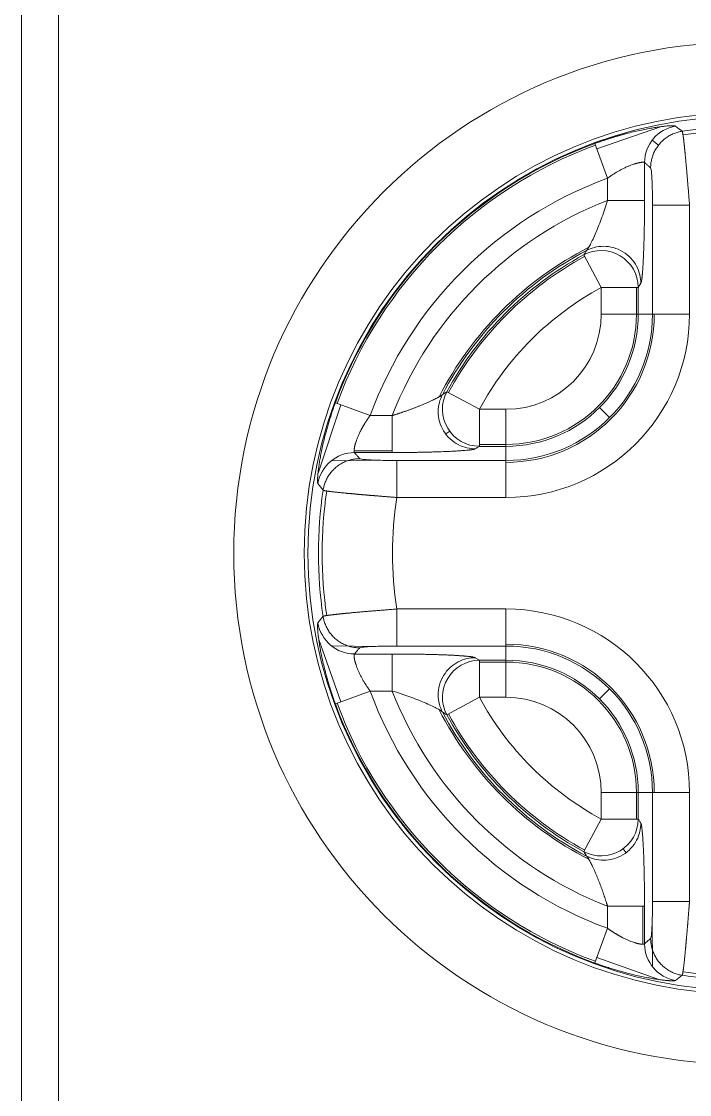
# Model space of a CAD drawing. Header units: millimetres. Extents: x 409 to 1151, y 1574 to 2099.
# Drawn here: x 581.27 to 590.36, y 1933.5 to 1948.11 of the extents above; entities that cross this region are included whole.
import ezdxf

# ---------------------------------------------------------------- set-up
doc = ezdxf.new("R2010")
doc.units = ezdxf.units.MM
doc.layers.add('core', color=7, linetype='Continuous', lineweight=20)

msp = doc.modelspace()

# ---------------------------------------------------------------- linework, layer by layer
at = {"layer": 'core', "linetype": 'Continuous'}
for p, q in [((581.272, 1957.011), (581.272, 1906.561)), ((581.777, 1906.561), (581.777, 1957.011)), ((589.978, 1946.675), (589.099, 1946.371)), ((589.071, 1946.445), (589.245, 1945.972)), ((589.854, 1946.493), (589.94, 1946.424)), ((589.749, 1945.671), (589.749, 1946.185)), ((589.245, 1945.972), (589.245, 1945.671)), ((589.857, 1945.607), (589.857, 1944.123)), ((590.361, 1945.607), (590.361, 1944.123)), ((588.921, 1944.929), (589.16, 1944.486)), ((589.699, 1944.543), (589.664, 1944.486)), ((589.16, 1944.123), (589.16, 1944.486)), ((589.664, 1944.486), (589.16, 1944.486)), ((589.639, 1944.486), (589.639, 1944.123)), ((589.664, 1944.123), (589.664, 1944.486)), ((589.664, 1944.123), (589.16, 1944.123)), ((589.857, 1944.123), (589.664, 1944.123)), ((590.361, 1944.123), (589.857, 1944.123)), ((587.059, 1943.067), (587.502, 1942.827)), ((585.617, 1942.889), (585.307, 1941.96)), ((585.543, 1942.916), (586.016, 1942.742)), ((587.502, 1942.827), (587.864, 1942.827)), ((587.502, 1942.323), (587.502, 1942.827)), ((587.864, 1942.323), (587.864, 1942.827)), ((589.137, 1942.85), (589.274, 1942.714)), ((586.016, 1942.742), (586.316, 1942.742)), ((586.316, 1942.239), (586.316, 1942.742)), ((587.044, 1942.491), (587.098, 1942.529)), ((587.864, 1942.348), (587.502, 1942.348)), ((585.797, 1942.264), (586.316, 1942.264)), ((585.803, 1942.239), (586.316, 1942.239)), ((587.502, 1942.323), (587.864, 1942.323)), ((587.864, 1942.13), (587.864, 1942.323)), ((585.504, 1942.127), (585.498, 1942.135)), ((586.118, 1942.134), (585.504, 1942.127)), ((587.864, 1942.13), (586.38, 1942.13)), ((587.864, 1942.13), (587.864, 1941.626)), ((587.864, 1941.626), (586.38, 1941.626)), ((586.38, 1940.109), (587.864, 1940.109)), ((587.864, 1940.109), (587.864, 1939.605)), ((585.317, 1939.692), (585.615, 1938.845)), ((585.495, 1939.602), (585.499, 1939.607)), ((586.1, 1939.6), (585.499, 1939.607)), ((586.38, 1939.605), (587.864, 1939.605)), ((587.864, 1939.412), (587.864, 1939.605)), ((586.316, 1939.496), (585.803, 1939.496)), ((587.445, 1939.446), (587.502, 1939.412)), ((587.502, 1939.412), (587.502, 1938.908)), ((587.864, 1939.412), (587.502, 1939.412)), ((587.502, 1939.387), (587.864, 1939.387)), ((587.864, 1939.412), (587.864, 1938.908)), ((585.543, 1938.819), (586.016, 1938.992)), ((586.016, 1938.992), (586.316, 1938.992)), ((589.137, 1938.885), (589.274, 1939.021)), ((587.059, 1938.668), (587.502, 1938.908)), ((587.864, 1938.908), (587.502, 1938.908)), ((589.664, 1937.612), (589.16, 1937.612)), ((589.16, 1937.249), (589.16, 1937.612)), ((589.639, 1937.612), (589.639, 1937.249)), ((589.664, 1937.612), (589.857, 1937.612)), ((589.664, 1937.249), (589.664, 1937.612)), ((589.857, 1937.612), (590.361, 1937.612)), ((589.857, 1937.612), (589.857, 1936.127)), ((590.361, 1937.612), (590.361, 1936.127)), ((588.921, 1936.806), (589.16, 1937.249)), ((589.664, 1937.249), (589.16, 1937.249)), ((589.497, 1936.791), (589.459, 1936.846)), ((589.749, 1936.064), (589.245, 1936.064)), ((589.245, 1935.763), (589.245, 1936.064)), ((589.724, 1935.544), (589.724, 1936.064)), ((589.749, 1935.55), (589.749, 1936.064)), ((589.071, 1935.29), (589.245, 1935.763)), ((589.853, 1935.848), (589.859, 1935.246)), ((589.944, 1935.064), (589.098, 1935.363)), ((589.859, 1935.246), (589.854, 1935.242))]:
    msp.add_line(p, q, dxfattribs=at)
for centre, radius, start, end in [((591.12, 1940.867), 6.959, 90, 270), ((591.12, 1940.867), 6.001, 90, 270), ((591.12, 1940.867), 5.951, 90, 270), ((591.12, 1940.867), 5.808, 81.5011, 98.4989), ((591.12, 1940.867), 5.758, 81.5364, 98.4636), ((591.12, 1940.867), 5.942, 110.1702, 159.8298), ((591.12, 1940.867), 5.917, 110.1702, 159.8298), ((591.12, 1940.867), 5.438, 110.1701, 159.8298), ((591.12, 1940.867), 5.157, 111.3215, 158.6785), ((591.12, 1940.867), 4.678, 117.0737, 152.927), ((591.12, 1940.867), 4.653, 117.6442, 152.3558), ((591.12, 1940.867), 4.618, 118.441, 151.559), ((591.12, 1940.867), 4.593, 118.441, 151.559), ((591.12, 1940.867), 4.115, 118.441, 151.559), ((587.864, 1944.123), 2.497, 270, 0), ((587.864, 1944.123), 1.775, 270, 0), ((587.864, 1944.123), 2.018, 270, 0), ((587.864, 1944.123), 1.993, 270, 0), ((587.864, 1944.123), 1.8, 270, 0), ((587.864, 1944.123), 1.296, 270, 0), ((591.12, 1940.867), 5.808, 171.5011, 188.4989), ((591.12, 1940.867), 5.758, 171.5364, 188.4636), ((591.12, 1940.867), 4.8, 170.9044, 189.0956), ((587.864, 1937.612), 2.497, 0, 90), ((587.864, 1937.612), 2.018, 0, 90), ((587.864, 1937.612), 1.993, 0, 90), ((587.864, 1937.612), 1.8, 0, 90), ((587.864, 1937.612), 1.775, 0, 90), ((591.12, 1940.867), 5.438, 200.1701, 249.8298), ((591.12, 1940.867), 5.157, 201.3215, 248.6785), ((591.12, 1940.867), 4.115, 208.441, 241.559), ((587.864, 1937.612), 1.296, 0, 90), ((591.12, 1940.867), 5.942, 200.1702, 249.8298), ((591.12, 1940.867), 5.917, 200.1702, 249.8298), ((591.12, 1940.867), 4.678, 207.0737, 242.927), ((591.12, 1940.867), 4.653, 207.6442, 242.3558), ((591.12, 1940.867), 4.618, 208.441, 241.559), ((591.12, 1940.867), 4.593, 208.441, 241.559), ((591.12, 1940.867), 5.808, 261.5011, 278.4989), ((591.12, 1940.867), 5.758, 261.5364, 278.4636)]:
    msp.add_arc(centre, radius, start, end, dxfattribs=at)
for centre, major_axis, ratio, start_param, end_param in [((590.253, 1946.185), (-0.327, -0.384), 0.997643, 4.009004, 5.415774), ((589.16, 1944.486), (-0.433, 0.258), 0.994797, 3.681093, 5.743685), ((587.502, 1942.827), (0.258, -0.433), 0.994797, 3.681093, 5.743685), ((585.803, 1941.735), (0.384, 0.327), 0.997643, 0.867412, 2.274181), ((585.803, 1940), (0.384, -0.327), 0.997643, 4.009004, 5.415774), ((587.502, 1938.908), (-0.258, -0.433), 0.994797, 3.681093, 5.743685), ((589.16, 1937.249), (0.433, 0.258), 0.994797, 3.681093, 5.743685), ((590.253, 1935.55), (-0.327, 0.384), 0.997643, 0.867412, 2.274181)]:
    msp.add_ellipse(centre, major_axis=major_axis, ratio=ratio, start_param=start_param, end_param=end_param, dxfattribs=at)
for points, degree, knots in [([(589.071, 1946.445), (589.077, 1946.447), (589.088, 1946.451), (589.105, 1946.457), (589.122, 1946.463), (589.139, 1946.469), (589.156, 1946.475), (589.173, 1946.481), (589.19, 1946.487), (589.207, 1946.492), (589.223, 1946.498), (589.24, 1946.503), (589.257, 1946.509), (589.273, 1946.514), (589.29, 1946.519), (589.306, 1946.524), (589.323, 1946.529), (589.339, 1946.534), (589.355, 1946.539), (589.372, 1946.544), (589.388, 1946.549), (589.404, 1946.553), (589.42, 1946.558), (589.436, 1946.562), (589.452, 1946.567), (589.468, 1946.571), (589.484, 1946.575), (589.527, 1946.587), (589.596, 1946.604), (589.686, 1946.624), (589.771, 1946.642), (589.849, 1946.656), (589.919, 1946.667), (589.981, 1946.676), (590.034, 1946.682), (590.07, 1946.685), (590.092, 1946.686), (590.104, 1946.687), (590.116, 1946.687), (590.126, 1946.687), (590.135, 1946.687), (590.143, 1946.687), (590.151, 1946.687), (590.157, 1946.686), (590.162, 1946.685), (590.166, 1946.684), (590.17, 1946.683), (590.171, 1946.683), (590.172, 1946.682)], 3, [0, 0, 0, 0, 0.01112, 0.022198, 0.033238, 0.04424, 0.055207, 0.06614, 0.077042, 0.087914, 0.098759, 0.109578, 0.120374, 0.131148, 0.141903, 0.15264, 0.163363, 0.174072, 0.18477, 0.195459, 0.206141, 0.216818, 0.227493, 0.238167, 0.248843, 0.259522, 0.270207, 0.2809, 0.346375, 0.410523, 0.473901, 0.537091, 0.59727, 0.656386, 0.715004, 0.773702, 0.792902, 0.811971, 0.830928, 0.849794, 0.868591, 0.887339, 0.906059, 0.924774, 0.943504, 0.962271, 0.981096, 1, 1, 1, 1]), ([(590.262, 1946.612), (590.262, 1946.611), (590.262, 1946.611), (590.263, 1946.61), (590.263, 1946.609), (590.264, 1946.607), (590.264, 1946.606), (590.265, 1946.604), (590.265, 1946.602), (590.266, 1946.599), (590.266, 1946.597), (590.267, 1946.594), (590.268, 1946.592), (590.268, 1946.588), (590.269, 1946.585), (590.269, 1946.582), (590.27, 1946.578), (590.271, 1946.574), (590.271, 1946.57), (590.272, 1946.566), (590.273, 1946.561), (590.274, 1946.557), (590.274, 1946.552), (590.275, 1946.547), (590.276, 1946.542), (590.276, 1946.536), (590.277, 1946.53), (590.278, 1946.525), (590.279, 1946.519), (590.28, 1946.512), (590.28, 1946.506), (590.281, 1946.5), (590.282, 1946.493), (590.283, 1946.486), (590.284, 1946.479), (590.285, 1946.471), (590.285, 1946.464), (590.286, 1946.456), (590.287, 1946.449), (590.288, 1946.441), (590.289, 1946.433), (590.29, 1946.424), (590.291, 1946.416), (590.292, 1946.407), (590.293, 1946.398), (590.293, 1946.389), (590.294, 1946.38), (590.295, 1946.371), (590.296, 1946.362), (590.297, 1946.352), (590.298, 1946.342), (590.299, 1946.332), (590.3, 1946.322), (590.301, 1946.312), (590.303, 1946.299), (590.304, 1946.282), (590.306, 1946.261), (590.308, 1946.24), (590.31, 1946.218), (590.312, 1946.195), (590.314, 1946.172), (590.316, 1946.148), (590.318, 1946.124), (590.321, 1946.099), (590.323, 1946.074), (590.325, 1946.048), (590.327, 1946.021), (590.33, 1945.994), (590.332, 1945.967), (590.334, 1945.939), (590.337, 1945.91), (590.339, 1945.882), (590.341, 1945.852), (590.344, 1945.823), (590.346, 1945.793), (590.349, 1945.763), (590.351, 1945.732), (590.354, 1945.701), (590.356, 1945.67), (590.359, 1945.639), (590.36, 1945.618), (590.361, 1945.607)], 3, [0, 0, 0, 0, 0.009465, 0.018927, 0.028387, 0.037845, 0.047301, 0.056755, 0.066207, 0.075657, 0.085104, 0.09455, 0.103993, 0.113435, 0.122874, 0.132312, 0.141747, 0.151181, 0.160613, 0.170042, 0.17947, 0.188896, 0.198319, 0.207741, 0.217162, 0.22658, 0.235996, 0.245411, 0.254824, 0.264235, 0.273644, 0.283051, 0.292457, 0.301861, 0.311263, 0.320663, 0.330062, 0.339459, 0.348854, 0.358248, 0.36764, 0.37703, 0.386419, 0.395806, 0.405192, 0.414575, 0.423958, 0.433338, 0.442718, 0.452095, 0.461471, 0.470846, 0.480219, 0.48959, 0.49896, 0.516904, 0.534954, 0.55311, 0.571372, 0.589739, 0.608213, 0.626793, 0.645479, 0.664272, 0.68317, 0.702175, 0.721286, 0.740503, 0.759827, 0.779256, 0.798793, 0.818435, 0.838184, 0.858039, 0.878, 0.898068, 0.918242, 0.938522, 0.958908, 0.979401, 1, 1, 1, 1]), ([(589.749, 1946.185), (589.749, 1946.185), (589.748, 1946.186), (589.747, 1946.187), (589.746, 1946.187), (589.745, 1946.188), (589.744, 1946.188), (589.742, 1946.189), (589.74, 1946.189), (589.738, 1946.19), (589.736, 1946.19), (589.734, 1946.19), (589.731, 1946.19), (589.729, 1946.191), (589.726, 1946.191), (589.723, 1946.191), (589.72, 1946.19), (589.717, 1946.19), (589.713, 1946.19), (589.71, 1946.19), (589.706, 1946.189), (589.702, 1946.189), (589.698, 1946.188), (589.694, 1946.187), (589.69, 1946.187), (589.685, 1946.186), (589.681, 1946.185), (589.676, 1946.184), (589.671, 1946.183), (589.667, 1946.182), (589.662, 1946.181), (589.657, 1946.18), (589.651, 1946.178), (589.646, 1946.177), (589.641, 1946.176), (589.635, 1946.174), (589.63, 1946.173), (589.624, 1946.171), (589.619, 1946.169), (589.613, 1946.168), (589.607, 1946.166), (589.592, 1946.161), (589.565, 1946.151), (589.526, 1946.135), (589.484, 1946.117), (589.45, 1946.099), (589.423, 1946.085), (589.404, 1946.075), (589.385, 1946.064), (589.366, 1946.053), (589.346, 1946.041), (589.326, 1946.028), (589.306, 1946.015), (589.286, 1946.001), (589.266, 1945.987), (589.252, 1945.977), (589.245, 1945.972)], 3, [0, 0, 0, 0, 0.012513, 0.024963, 0.03735, 0.049674, 0.061936, 0.074137, 0.086277, 0.098357, 0.110377, 0.122338, 0.134242, 0.146087, 0.157875, 0.169607, 0.181284, 0.192905, 0.204472, 0.215985, 0.227445, 0.238853, 0.25021, 0.261516, 0.272771, 0.283978, 0.295136, 0.306246, 0.317309, 0.328326, 0.339298, 0.350225, 0.361108, 0.371948, 0.382746, 0.393504, 0.40422, 0.414897, 0.425536, 0.436137, 0.446701, 0.457229, 0.519641, 0.582401, 0.645696, 0.709709, 0.736669, 0.764059, 0.791892, 0.820179, 0.84893, 0.878157, 0.907868, 0.938073, 0.968781, 1, 1, 1, 1]), ([(589.245, 1945.671), (589.222, 1945.595), (589.197, 1945.518), (589.143, 1945.37), (589.115, 1945.299), (589.061, 1945.171), (589.034, 1945.114), (589.001, 1945.05), (588.99, 1945.031), (588.973, 1945.004), (588.966, 1944.994), (588.961, 1944.989)], 3, [0, 0, 0, 0, 0.25, 0.25, 0.5, 0.5, 0.75, 0.75, 0.875, 0.875, 1, 1, 1, 1]), ([(589.245, 1945.671), (589.277, 1945.671), (589.309, 1945.671), (589.372, 1945.671), (589.402, 1945.671), (589.462, 1945.671), (589.49, 1945.671), (589.544, 1945.671), (589.569, 1945.671), (589.615, 1945.671), (589.637, 1945.671), (589.674, 1945.671), (589.69, 1945.671), (589.717, 1945.671), (589.727, 1945.671), (589.743, 1945.671), (589.747, 1945.671), (589.749, 1945.671)], 3, [0, 0, 0, 0, 0.125, 0.125, 0.25, 0.25, 0.375, 0.375, 0.5, 0.5, 0.625, 0.625, 0.75, 0.75, 0.875, 0.875, 1, 1, 1, 1]), ([(589.749, 1945.671), (589.749, 1945.454), (589.741, 1945.042), (589.733, 1944.883), (589.726, 1944.731), (589.717, 1944.641), (589.708, 1944.558), (589.699, 1944.543)], 2, [0, 0, 0, 0.25, 0.5, 0.5, 0.75, 0.75, 1, 1, 1]), ([(590.361, 1945.607), (590.329, 1945.607), (590.297, 1945.607), (590.235, 1945.607), (590.204, 1945.607), (590.145, 1945.607), (590.116, 1945.607), (590.062, 1945.607), (590.037, 1945.607), (589.991, 1945.607), (589.97, 1945.607), (589.933, 1945.607), (589.916, 1945.607), (589.89, 1945.607), (589.879, 1945.607), (589.864, 1945.607), (589.859, 1945.607), (589.857, 1945.607)], 3, [0, 0, 0, 0, 0.125, 0.125, 0.25, 0.25, 0.375, 0.375, 0.5, 0.5, 0.625, 0.625, 0.75, 0.75, 0.875, 0.875, 1, 1, 1, 1]), ([(588.961, 1944.989), (588.993, 1945.006), (589.028, 1945.02), (589.106, 1945.04), (589.148, 1945.046), (589.236, 1945.046), (589.281, 1945.04), (589.37, 1945.016), (589.414, 1944.997), (589.495, 1944.948), (589.532, 1944.918), (589.595, 1944.85), (589.621, 1944.812), (589.662, 1944.735), (589.676, 1944.695), (589.695, 1944.617), (589.699, 1944.579), (589.699, 1944.543)], 3, [0, 0, 0, 0, 0.125, 0.125, 0.25, 0.25, 0.375, 0.375, 0.5, 0.5, 0.625, 0.625, 0.75, 0.75, 0.875, 0.875, 1, 1, 1, 1]), ([(586.316, 1942.742), (586.321, 1942.744), (586.33, 1942.747), (586.344, 1942.751), (586.359, 1942.755), (586.374, 1942.76), (586.389, 1942.765), (586.405, 1942.77), (586.421, 1942.775), (586.437, 1942.781), (586.454, 1942.786), (586.471, 1942.792), (586.488, 1942.798), (586.506, 1942.804), (586.523, 1942.81), (586.542, 1942.817), (586.567, 1942.826), (586.599, 1942.838), (586.638, 1942.853), (586.676, 1942.868), (586.712, 1942.882), (586.746, 1942.897), (586.782, 1942.912), (586.818, 1942.928), (586.853, 1942.945), (586.884, 1942.959), (586.91, 1942.972), (586.929, 1942.982), (586.943, 1942.99), (586.952, 1942.995), (586.961, 1943), (586.969, 1943.005), (586.976, 1943.01), (586.982, 1943.014), (586.988, 1943.017), (586.992, 1943.021), (586.996, 1943.024), (586.997, 1943.025), (586.998, 1943.026)], 3, [0, 0, 0, 0, 0.015224, 0.030904, 0.04704, 0.063631, 0.080676, 0.098173, 0.116121, 0.134519, 0.153366, 0.17266, 0.1924, 0.212585, 0.233212, 0.254281, 0.27579, 0.322668, 0.369525, 0.416363, 0.463142, 0.508587, 0.55272, 0.609688, 0.662683, 0.711784, 0.757072, 0.798631, 0.820892, 0.84263, 0.86386, 0.884604, 0.904879, 0.924707, 0.94411, 0.96311, 0.981732, 1, 1, 1, 1]), ([(587.445, 1942.289), (587.409, 1942.289), (587.371, 1942.293), (587.293, 1942.311), (587.253, 1942.326), (587.175, 1942.366), (587.138, 1942.392), (587.07, 1942.455), (587.04, 1942.492), (586.991, 1942.573), (586.972, 1942.617), (586.948, 1942.706), (586.942, 1942.752), (586.942, 1942.839), (586.948, 1942.881), (586.968, 1942.959), (586.982, 1942.995), (586.998, 1943.026)], 3, [0, 0, 0, 0, 0.125, 0.125, 0.25, 0.25, 0.375, 0.375, 0.5, 0.5, 0.625, 0.625, 0.75, 0.75, 0.875, 0.875, 1, 1, 1, 1]), ([(585.305, 1941.816), (585.305, 1941.816), (585.305, 1941.817), (585.304, 1941.818), (585.304, 1941.82), (585.303, 1941.822), (585.303, 1941.824), (585.302, 1941.826), (585.302, 1941.829), (585.301, 1941.832), (585.301, 1941.835), (585.301, 1941.839), (585.301, 1941.842), (585.3, 1941.846), (585.3, 1941.851), (585.3, 1941.855), (585.3, 1941.86), (585.3, 1941.865), (585.301, 1941.871), (585.301, 1941.876), (585.301, 1941.882), (585.301, 1941.888), (585.302, 1941.895), (585.302, 1941.902), (585.303, 1941.92), (585.306, 1941.953), (585.312, 1942.007), (585.32, 1942.069), (585.332, 1942.139), (585.346, 1942.217), (585.363, 1942.301), (585.384, 1942.392), (585.402, 1942.465), (585.416, 1942.519), (585.425, 1942.551), (585.434, 1942.583), (585.444, 1942.616), (585.453, 1942.648), (585.463, 1942.681), (585.474, 1942.714), (585.484, 1942.747), (585.495, 1942.781), (585.507, 1942.814), (585.518, 1942.848), (585.53, 1942.882), (585.539, 1942.905), (585.543, 1942.916)], 3, [0, 0, 0, 0, 0.009872, 0.019721, 0.02955, 0.039361, 0.049158, 0.058943, 0.06872, 0.078491, 0.08826, 0.09803, 0.107804, 0.117585, 0.127375, 0.137179, 0.146998, 0.156837, 0.166697, 0.176582, 0.186496, 0.19644, 0.206418, 0.216433, 0.226487, 0.285159, 0.343748, 0.40283, 0.462971, 0.526102, 0.589423, 0.653511, 0.718925, 0.740306, 0.761666, 0.783021, 0.804388, 0.825785, 0.847228, 0.868733, 0.890318, 0.911999, 0.933792, 0.955713, 0.977777, 1, 1, 1, 1]), ([(586.016, 1942.742), (586.013, 1942.739), (586.008, 1942.732), (586, 1942.721), (585.992, 1942.71), (585.985, 1942.699), (585.978, 1942.688), (585.971, 1942.678), (585.964, 1942.667), (585.957, 1942.656), (585.95, 1942.646), (585.944, 1942.636), (585.937, 1942.625), (585.931, 1942.615), (585.925, 1942.605), (585.919, 1942.595), (585.914, 1942.585), (585.908, 1942.575), (585.903, 1942.565), (585.898, 1942.556), (585.887, 1942.535), (585.871, 1942.503), (585.852, 1942.462), (585.837, 1942.423), (585.826, 1942.394), (585.82, 1942.373), (585.816, 1942.361), (585.812, 1942.349), (585.809, 1942.337), (585.806, 1942.325), (585.804, 1942.315), (585.802, 1942.304), (585.8, 1942.295), (585.799, 1942.286), (585.798, 1942.277), (585.797, 1942.269), (585.797, 1942.262), (585.797, 1942.256), (585.797, 1942.251), (585.798, 1942.246), (585.799, 1942.243), (585.801, 1942.24), (585.802, 1942.239), (585.803, 1942.239)], 3, [0, 0, 0, 0, 0.016576, 0.033001, 0.049276, 0.065402, 0.08138, 0.097211, 0.112898, 0.12844, 0.14384, 0.159099, 0.174218, 0.189199, 0.204043, 0.218752, 0.233328, 0.247772, 0.262086, 0.276271, 0.29033, 0.354143, 0.417322, 0.48005, 0.542515, 0.565961, 0.589592, 0.613416, 0.637445, 0.661686, 0.686149, 0.710843, 0.735777, 0.760958, 0.786395, 0.812096, 0.838068, 0.86432, 0.890857, 0.917687, 0.944816, 0.972252, 1, 1, 1, 1]), ([(586.316, 1942.239), (586.322, 1942.239), (586.334, 1942.239), (586.352, 1942.239), (586.37, 1942.239), (586.388, 1942.239), (586.407, 1942.239), (586.425, 1942.239), (586.444, 1942.239), (586.463, 1942.239), (586.482, 1942.239), (586.501, 1942.239), (586.52, 1942.24), (586.539, 1942.24), (586.559, 1942.24), (586.578, 1942.24), (586.598, 1942.24), (586.618, 1942.241), (586.638, 1942.241), (586.658, 1942.241), (586.678, 1942.242), (586.698, 1942.242), (586.718, 1942.242), (586.748, 1942.243), (586.789, 1942.244), (586.842, 1942.245), (586.9, 1942.247), (586.973, 1942.249), (587.041, 1942.252), (587.117, 1942.255), (587.184, 1942.258), (587.251, 1942.263), (587.304, 1942.267), (587.339, 1942.27), (587.362, 1942.273), (587.376, 1942.274), (587.388, 1942.276), (587.4, 1942.277), (587.41, 1942.279), (587.418, 1942.281), (587.426, 1942.282), (587.432, 1942.284), (587.438, 1942.286), (587.442, 1942.287), (587.444, 1942.288), (587.445, 1942.289)], 3, [0, 0, 0, 0, 0.010932, 0.021974, 0.033127, 0.044391, 0.055766, 0.067254, 0.078853, 0.090566, 0.102392, 0.114331, 0.126383, 0.13855, 0.15083, 0.163225, 0.175733, 0.188355, 0.20109, 0.213939, 0.2269, 0.239974, 0.25316, 0.266459, 0.299006, 0.335349, 0.375499, 0.419468, 0.491722, 0.531461, 0.602646, 0.667547, 0.726146, 0.778441, 0.800301, 0.821823, 0.843004, 0.863838, 0.884326, 0.90447, 0.92427, 0.943726, 0.962834, 0.981594, 1, 1, 1, 1]), ([(586.38, 1941.626), (586.375, 1941.627), (586.365, 1941.628), (586.349, 1941.629), (586.334, 1941.63), (586.318, 1941.631), (586.303, 1941.632), (586.288, 1941.634), (586.273, 1941.635), (586.258, 1941.636), (586.243, 1941.637), (586.228, 1941.639), (586.213, 1941.64), (586.198, 1941.641), (586.183, 1941.642), (586.169, 1941.643), (586.154, 1941.645), (586.14, 1941.646), (586.125, 1941.647), (586.111, 1941.648), (586.097, 1941.649), (586.083, 1941.65), (586.069, 1941.652), (586.055, 1941.653), (586.041, 1941.654), (586.027, 1941.655), (586.014, 1941.656), (586, 1941.657), (585.987, 1941.658), (585.974, 1941.66), (585.96, 1941.661), (585.947, 1941.662), (585.935, 1941.663), (585.922, 1941.664), (585.909, 1941.665), (585.897, 1941.666), (585.884, 1941.667), (585.872, 1941.668), (585.86, 1941.669), (585.848, 1941.67), (585.836, 1941.671), (585.825, 1941.673), (585.813, 1941.674), (585.802, 1941.675), (585.79, 1941.676), (585.779, 1941.677), (585.768, 1941.678), (585.757, 1941.679), (585.747, 1941.68), (585.736, 1941.681), (585.726, 1941.682), (585.716, 1941.683), (585.705, 1941.683), (585.695, 1941.684), (585.681, 1941.686), (585.663, 1941.688), (585.641, 1941.69), (585.62, 1941.692), (585.6, 1941.694), (585.58, 1941.696), (585.561, 1941.698), (585.543, 1941.7), (585.526, 1941.702), (585.51, 1941.704), (585.494, 1941.706), (585.479, 1941.707), (585.466, 1941.709), (585.453, 1941.711), (585.441, 1941.713), (585.43, 1941.714), (585.42, 1941.716), (585.411, 1941.717), (585.403, 1941.719), (585.396, 1941.72), (585.39, 1941.721), (585.385, 1941.722), (585.381, 1941.724), (585.378, 1941.725), (585.376, 1941.726), (585.376, 1941.726)], 3, [0, 0, 0, 0, 0.010117, 0.020209, 0.030276, 0.040317, 0.050332, 0.060322, 0.070286, 0.080225, 0.090138, 0.100026, 0.109888, 0.119725, 0.129536, 0.139322, 0.149082, 0.158816, 0.168525, 0.178209, 0.187867, 0.197499, 0.207106, 0.216687, 0.226243, 0.235774, 0.245278, 0.254758, 0.264211, 0.273639, 0.283042, 0.292419, 0.301771, 0.311097, 0.320397, 0.329672, 0.338922, 0.348146, 0.357344, 0.366517, 0.375665, 0.384787, 0.393883, 0.402954, 0.412, 0.42102, 0.430014, 0.438984, 0.447927, 0.456845, 0.465738, 0.474606, 0.483448, 0.492264, 0.501055, 0.521746, 0.542444, 0.56315, 0.583864, 0.604586, 0.625317, 0.646055, 0.666801, 0.687557, 0.70832, 0.729093, 0.749874, 0.770665, 0.791464, 0.812273, 0.833092, 0.85392, 0.874758, 0.895606, 0.916464, 0.937332, 0.958211, 0.9791, 1, 1, 1, 1]), ([(585.376, 1940.009), (585.376, 1940.009), (585.377, 1940.01), (585.378, 1940.01), (585.379, 1940.011), (585.38, 1940.011), (585.382, 1940.012), (585.384, 1940.012), (585.386, 1940.013), (585.388, 1940.013), (585.391, 1940.014), (585.393, 1940.014), (585.396, 1940.015), (585.399, 1940.016), (585.402, 1940.016), (585.406, 1940.017), (585.41, 1940.018), (585.413, 1940.018), (585.417, 1940.019), (585.422, 1940.02), (585.426, 1940.02), (585.431, 1940.021), (585.436, 1940.022), (585.441, 1940.022), (585.446, 1940.023), (585.451, 1940.024), (585.457, 1940.025), (585.463, 1940.025), (585.469, 1940.026), (585.475, 1940.027), (585.481, 1940.028), (585.488, 1940.029), (585.495, 1940.029), (585.502, 1940.03), (585.509, 1940.031), (585.516, 1940.032), (585.524, 1940.033), (585.531, 1940.034), (585.539, 1940.035), (585.547, 1940.035), (585.555, 1940.036), (585.563, 1940.037), (585.572, 1940.038), (585.58, 1940.039), (585.589, 1940.04), (585.598, 1940.041), (585.607, 1940.042), (585.617, 1940.043), (585.626, 1940.044), (585.636, 1940.045), (585.645, 1940.046), (585.655, 1940.047), (585.665, 1940.048), (585.675, 1940.049), (585.689, 1940.05), (585.706, 1940.052), (585.727, 1940.053), (585.748, 1940.055), (585.77, 1940.058), (585.792, 1940.06), (585.816, 1940.062), (585.839, 1940.064), (585.864, 1940.066), (585.889, 1940.068), (585.914, 1940.07), (585.94, 1940.073), (585.966, 1940.075), (585.993, 1940.077), (586.021, 1940.079), (586.049, 1940.082), (586.077, 1940.084), (586.106, 1940.086), (586.135, 1940.089), (586.165, 1940.091), (586.195, 1940.094), (586.225, 1940.096), (586.255, 1940.099), (586.286, 1940.101), (586.317, 1940.104), (586.349, 1940.106), (586.37, 1940.108), (586.38, 1940.109)], 3, [0, 0, 0, 0, 0.009465, 0.018927, 0.028387, 0.037845, 0.047301, 0.056755, 0.066207, 0.075657, 0.085104, 0.09455, 0.103993, 0.113435, 0.122874, 0.132312, 0.141747, 0.151181, 0.160613, 0.170042, 0.17947, 0.188896, 0.198319, 0.207741, 0.217162, 0.22658, 0.235996, 0.245411, 0.254824, 0.264235, 0.273644, 0.283051, 0.292457, 0.301861, 0.311263, 0.320663, 0.330062, 0.339459, 0.348854, 0.358248, 0.36764, 0.37703, 0.386419, 0.395806, 0.405192, 0.414575, 0.423958, 0.433338, 0.442718, 0.452095, 0.461471, 0.470846, 0.480219, 0.48959, 0.49896, 0.516904, 0.534954, 0.55311, 0.571372, 0.589739, 0.608213, 0.626793, 0.645479, 0.664272, 0.68317, 0.702175, 0.721286, 0.740503, 0.759827, 0.779256, 0.798793, 0.818435, 0.838184, 0.858039, 0.878, 0.898068, 0.918242, 0.938522, 0.958908, 0.979401, 1, 1, 1, 1]), ([(586.38, 1940.109), (586.38, 1940.077), (586.38, 1940.045), (586.38, 1939.982), (586.38, 1939.951), (586.38, 1939.892), (586.38, 1939.864), (586.38, 1939.81), (586.38, 1939.785), (586.38, 1939.738), (586.38, 1939.717), (586.38, 1939.68), (586.38, 1939.664), (586.38, 1939.637), (586.38, 1939.627), (586.38, 1939.611), (586.38, 1939.606), (586.38, 1939.605)], 3, [0, 0, 0, 0, 0.125, 0.125, 0.25, 0.25, 0.375, 0.375, 0.5, 0.5, 0.625, 0.625, 0.75, 0.75, 0.875, 0.875, 1, 1, 1, 1]), ([(585.543, 1938.819), (585.541, 1938.824), (585.537, 1938.836), (585.53, 1938.853), (585.524, 1938.87), (585.518, 1938.887), (585.513, 1938.904), (585.507, 1938.921), (585.501, 1938.937), (585.495, 1938.954), (585.49, 1938.971), (585.484, 1938.988), (585.479, 1939.004), (585.474, 1939.021), (585.469, 1939.037), (585.463, 1939.054), (585.458, 1939.07), (585.453, 1939.087), (585.448, 1939.103), (585.444, 1939.119), (585.439, 1939.135), (585.434, 1939.152), (585.43, 1939.168), (585.425, 1939.184), (585.421, 1939.2), (585.416, 1939.216), (585.412, 1939.232), (585.401, 1939.275), (585.384, 1939.343), (585.363, 1939.434), (585.346, 1939.518), (585.332, 1939.596), (585.32, 1939.666), (585.312, 1939.728), (585.306, 1939.782), (585.303, 1939.817), (585.302, 1939.84), (585.301, 1939.852), (585.301, 1939.863), (585.3, 1939.873), (585.3, 1939.883), (585.3, 1939.891), (585.301, 1939.898), (585.301, 1939.904), (585.302, 1939.909), (585.303, 1939.914), (585.304, 1939.917), (585.305, 1939.918), (585.305, 1939.919)], 3, [0, 0, 0, 0, 0.01112, 0.022198, 0.033238, 0.04424, 0.055207, 0.06614, 0.077042, 0.087914, 0.098759, 0.109578, 0.120374, 0.131148, 0.141903, 0.15264, 0.163363, 0.174072, 0.18477, 0.195459, 0.206141, 0.216818, 0.227493, 0.238167, 0.248843, 0.259522, 0.270207, 0.2809, 0.346374, 0.41052, 0.473898, 0.537086, 0.597266, 0.656383, 0.715002, 0.7737, 0.792901, 0.811969, 0.830927, 0.849793, 0.86859, 0.887338, 0.906059, 0.924773, 0.943504, 0.962271, 0.981096, 1, 1, 1, 1]), ([(585.803, 1939.496), (585.802, 1939.496), (585.802, 1939.496), (585.801, 1939.495), (585.8, 1939.494), (585.8, 1939.493), (585.799, 1939.491), (585.799, 1939.49), (585.798, 1939.488), (585.798, 1939.486), (585.797, 1939.484), (585.797, 1939.481), (585.797, 1939.479), (585.797, 1939.476), (585.797, 1939.473), (585.797, 1939.47), (585.797, 1939.467), (585.797, 1939.464), (585.798, 1939.461), (585.798, 1939.457), (585.798, 1939.453), (585.799, 1939.449), (585.799, 1939.445), (585.8, 1939.441), (585.801, 1939.437), (585.802, 1939.433), (585.802, 1939.428), (585.803, 1939.424), (585.804, 1939.419), (585.805, 1939.414), (585.807, 1939.409), (585.808, 1939.404), (585.809, 1939.399), (585.81, 1939.394), (585.812, 1939.388), (585.813, 1939.383), (585.815, 1939.377), (585.817, 1939.372), (585.818, 1939.366), (585.82, 1939.36), (585.822, 1939.355), (585.827, 1939.339), (585.836, 1939.312), (585.852, 1939.273), (585.871, 1939.232), (585.888, 1939.197), (585.902, 1939.17), (585.913, 1939.152), (585.923, 1939.133), (585.935, 1939.113), (585.947, 1939.094), (585.96, 1939.074), (585.973, 1939.054), (585.987, 1939.033), (586.001, 1939.013), (586.011, 1938.999), (586.016, 1938.992)], 3, [0, 0, 0, 0, 0.012513, 0.024963, 0.03735, 0.049674, 0.061936, 0.074137, 0.086278, 0.098358, 0.110378, 0.12234, 0.134243, 0.146088, 0.157877, 0.169609, 0.181285, 0.192907, 0.204474, 0.215987, 0.227447, 0.238856, 0.250212, 0.261518, 0.272774, 0.28398, 0.295138, 0.306249, 0.317312, 0.328329, 0.339301, 0.350228, 0.361111, 0.371951, 0.38275, 0.393507, 0.404224, 0.414901, 0.42554, 0.436141, 0.446705, 0.457233, 0.519644, 0.582403, 0.645696, 0.709709, 0.736668, 0.764058, 0.791891, 0.820178, 0.848929, 0.878156, 0.907867, 0.938073, 0.968781, 1, 1, 1, 1]), ([(586.316, 1939.496), (586.534, 1939.496), (586.945, 1939.488), (587.104, 1939.481), (587.256, 1939.473), (587.346, 1939.464), (587.429, 1939.455), (587.445, 1939.446)], 2, [0, 0, 0, 0.25, 0.5, 0.5, 0.75, 0.75, 1, 1, 1]), ([(586.316, 1938.992), (586.316, 1939.024), (586.316, 1939.056), (586.316, 1939.119), (586.316, 1939.15), (586.316, 1939.209), (586.316, 1939.238), (586.316, 1939.291), (586.316, 1939.317), (586.316, 1939.363), (586.316, 1939.384), (586.316, 1939.421), (586.316, 1939.437), (586.316, 1939.464), (586.316, 1939.475), (586.316, 1939.49), (586.316, 1939.495), (586.316, 1939.496)], 3, [0, 0, 0, 0, 0.125, 0.125, 0.25, 0.25, 0.375, 0.375, 0.5, 0.5, 0.625, 0.625, 0.75, 0.75, 0.875, 0.875, 1, 1, 1, 1]), ([(586.998, 1938.709), (586.982, 1938.74), (586.968, 1938.776), (586.948, 1938.853), (586.942, 1938.895), (586.942, 1938.983), (586.948, 1939.028), (586.972, 1939.118), (586.991, 1939.162), (587.04, 1939.243), (587.07, 1939.28), (587.138, 1939.343), (587.175, 1939.369), (587.253, 1939.409), (587.293, 1939.424), (587.371, 1939.442), (587.409, 1939.446), (587.445, 1939.446)], 3, [0, 0, 0, 0, 0.125, 0.125, 0.25, 0.25, 0.375, 0.375, 0.5, 0.5, 0.625, 0.625, 0.75, 0.75, 0.875, 0.875, 1, 1, 1, 1]), ([(586.316, 1938.992), (586.393, 1938.97), (586.47, 1938.944), (586.618, 1938.891), (586.689, 1938.863), (586.817, 1938.808), (586.873, 1938.782), (586.938, 1938.748), (586.956, 1938.738), (586.984, 1938.721), (586.994, 1938.714), (586.998, 1938.709)], 3, [0, 0, 0, 0, 0.25, 0.25, 0.5, 0.5, 0.75, 0.75, 0.875, 0.875, 1, 1, 1, 1]), ([(589.699, 1937.192), (589.699, 1937.156), (589.695, 1937.118), (589.676, 1937.04), (589.662, 1937), (589.621, 1936.923), (589.595, 1936.885), (589.532, 1936.817), (589.495, 1936.787), (589.414, 1936.738), (589.37, 1936.719), (589.281, 1936.695), (589.236, 1936.689), (589.148, 1936.689), (589.106, 1936.695), (589.029, 1936.715), (588.993, 1936.729), (588.961, 1936.746)], 3, [0, 0, 0, 0, 0.125, 0.125, 0.25, 0.25, 0.375, 0.375, 0.5, 0.5, 0.625, 0.625, 0.75, 0.75, 0.875, 0.875, 1, 1, 1, 1]), ([(589.749, 1936.064), (589.749, 1936.07), (589.749, 1936.081), (589.749, 1936.099), (589.749, 1936.117), (589.749, 1936.136), (589.749, 1936.154), (589.749, 1936.173), (589.749, 1936.191), (589.748, 1936.21), (589.748, 1936.229), (589.748, 1936.248), (589.748, 1936.267), (589.748, 1936.287), (589.748, 1936.306), (589.747, 1936.326), (589.747, 1936.346), (589.747, 1936.365), (589.747, 1936.385), (589.746, 1936.405), (589.746, 1936.425), (589.746, 1936.445), (589.745, 1936.466), (589.745, 1936.495), (589.744, 1936.536), (589.742, 1936.59), (589.741, 1936.648), (589.739, 1936.72), (589.736, 1936.789), (589.733, 1936.864), (589.729, 1936.932), (589.725, 1936.998), (589.721, 1937.052), (589.717, 1937.087), (589.715, 1937.109), (589.713, 1937.123), (589.712, 1937.136), (589.71, 1937.147), (589.708, 1937.157), (589.707, 1937.166), (589.705, 1937.173), (589.704, 1937.18), (589.702, 1937.185), (589.7, 1937.189), (589.699, 1937.191), (589.699, 1937.192)], 3, [0, 0, 0, 0, 0.010932, 0.021974, 0.033127, 0.044391, 0.055766, 0.067254, 0.078853, 0.090566, 0.102392, 0.114331, 0.126383, 0.13855, 0.15083, 0.163225, 0.175733, 0.188355, 0.20109, 0.213939, 0.2269, 0.239974, 0.25316, 0.266459, 0.299006, 0.335349, 0.375499, 0.419468, 0.491722, 0.531461, 0.602646, 0.667547, 0.726146, 0.778441, 0.800301, 0.821823, 0.843004, 0.863838, 0.884326, 0.90447, 0.92427, 0.943726, 0.962834, 0.981594, 1, 1, 1, 1]), ([(589.245, 1936.064), (589.244, 1936.068), (589.241, 1936.078), (589.237, 1936.092), (589.232, 1936.106), (589.227, 1936.121), (589.223, 1936.137), (589.217, 1936.152), (589.212, 1936.168), (589.207, 1936.185), (589.201, 1936.201), (589.196, 1936.218), (589.19, 1936.235), (589.184, 1936.253), (589.177, 1936.271), (589.171, 1936.289), (589.162, 1936.314), (589.15, 1936.347), (589.135, 1936.385), (589.12, 1936.423), (589.105, 1936.459), (589.091, 1936.494), (589.075, 1936.53), (589.059, 1936.566), (589.043, 1936.601), (589.028, 1936.631), (589.015, 1936.657), (589.005, 1936.676), (588.998, 1936.69), (588.992, 1936.7), (588.987, 1936.709), (588.982, 1936.717), (588.978, 1936.724), (588.974, 1936.73), (588.97, 1936.735), (588.967, 1936.74), (588.964, 1936.743), (588.962, 1936.745), (588.961, 1936.746)], 3, [0, 0, 0, 0, 0.015224, 0.030904, 0.04704, 0.063631, 0.080676, 0.098173, 0.116121, 0.134519, 0.153366, 0.17266, 0.1924, 0.212585, 0.233212, 0.254281, 0.27579, 0.322668, 0.369525, 0.416363, 0.463142, 0.508587, 0.55272, 0.609688, 0.662683, 0.711784, 0.757072, 0.798631, 0.820892, 0.84263, 0.86386, 0.884604, 0.904879, 0.924707, 0.94411, 0.96311, 0.981732, 1, 1, 1, 1]), ([(590.361, 1936.127), (590.361, 1936.122), (590.36, 1936.112), (590.359, 1936.097), (590.358, 1936.081), (590.356, 1936.066), (590.355, 1936.051), (590.354, 1936.035), (590.353, 1936.02), (590.351, 1936.005), (590.35, 1935.99), (590.349, 1935.975), (590.348, 1935.96), (590.347, 1935.945), (590.345, 1935.931), (590.344, 1935.916), (590.343, 1935.901), (590.342, 1935.887), (590.341, 1935.873), (590.339, 1935.858), (590.338, 1935.844), (590.337, 1935.83), (590.336, 1935.816), (590.335, 1935.802), (590.334, 1935.788), (590.332, 1935.775), (590.331, 1935.761), (590.33, 1935.748), (590.329, 1935.734), (590.328, 1935.721), (590.327, 1935.708), (590.326, 1935.695), (590.325, 1935.682), (590.324, 1935.669), (590.322, 1935.657), (590.321, 1935.644), (590.32, 1935.632), (590.319, 1935.62), (590.318, 1935.607), (590.317, 1935.596), (590.316, 1935.584), (590.315, 1935.572), (590.314, 1935.56), (590.313, 1935.549), (590.312, 1935.538), (590.311, 1935.527), (590.31, 1935.516), (590.309, 1935.505), (590.308, 1935.494), (590.307, 1935.484), (590.306, 1935.473), (590.305, 1935.463), (590.304, 1935.453), (590.303, 1935.443), (590.302, 1935.429), (590.3, 1935.41), (590.298, 1935.389), (590.296, 1935.367), (590.294, 1935.347), (590.292, 1935.327), (590.29, 1935.309), (590.288, 1935.291), (590.286, 1935.273), (590.284, 1935.257), (590.282, 1935.242), (590.28, 1935.227), (590.278, 1935.213), (590.277, 1935.2), (590.275, 1935.189), (590.273, 1935.178), (590.272, 1935.168), (590.27, 1935.159), (590.269, 1935.151), (590.268, 1935.143), (590.266, 1935.137), (590.265, 1935.132), (590.264, 1935.128), (590.263, 1935.125), (590.262, 1935.124), (590.262, 1935.123)], 3, [0, 0, 0, 0, 0.010117, 0.020209, 0.030276, 0.040317, 0.050332, 0.060322, 0.070286, 0.080225, 0.090138, 0.100026, 0.109888, 0.119725, 0.129536, 0.139322, 0.149082, 0.158816, 0.168525, 0.178209, 0.187867, 0.197499, 0.207106, 0.216687, 0.226243, 0.235774, 0.245278, 0.254758, 0.264211, 0.273639, 0.283042, 0.292419, 0.301771, 0.311097, 0.320397, 0.329672, 0.338922, 0.348146, 0.357344, 0.366517, 0.375665, 0.384787, 0.393883, 0.402954, 0.412, 0.42102, 0.430014, 0.438984, 0.447927, 0.456845, 0.465738, 0.474606, 0.483448, 0.492264, 0.501055, 0.521746, 0.542444, 0.56315, 0.583864, 0.604586, 0.625317, 0.646055, 0.666801, 0.687557, 0.70832, 0.729093, 0.749874, 0.770665, 0.791464, 0.812273, 0.833092, 0.85392, 0.874758, 0.895606, 0.916464, 0.937332, 0.958211, 0.9791, 1, 1, 1, 1]), ([(589.245, 1935.763), (589.249, 1935.761), (589.256, 1935.755), (589.267, 1935.747), (589.278, 1935.74), (589.288, 1935.732), (589.299, 1935.725), (589.31, 1935.718), (589.321, 1935.711), (589.331, 1935.704), (589.342, 1935.698), (589.352, 1935.691), (589.362, 1935.685), (589.372, 1935.679), (589.383, 1935.673), (589.393, 1935.667), (589.403, 1935.661), (589.412, 1935.656), (589.422, 1935.65), (589.432, 1935.645), (589.453, 1935.634), (589.484, 1935.618), (589.526, 1935.6), (589.565, 1935.584), (589.594, 1935.574), (589.614, 1935.567), (589.627, 1935.563), (589.639, 1935.56), (589.651, 1935.557), (589.662, 1935.554), (589.673, 1935.551), (589.683, 1935.549), (589.693, 1935.548), (589.702, 1935.546), (589.71, 1935.545), (589.718, 1935.545), (589.725, 1935.544), (589.731, 1935.544), (589.737, 1935.545), (589.741, 1935.546), (589.745, 1935.547), (589.747, 1935.548), (589.748, 1935.549), (589.749, 1935.55)], 3, [0, 0, 0, 0, 0.016576, 0.033, 0.049275, 0.0654, 0.081378, 0.097209, 0.112895, 0.128437, 0.143836, 0.159095, 0.174213, 0.189194, 0.204038, 0.218747, 0.233322, 0.247766, 0.26208, 0.276265, 0.290324, 0.354138, 0.417318, 0.480047, 0.542512, 0.565959, 0.589589, 0.613414, 0.637443, 0.661684, 0.686147, 0.710841, 0.735775, 0.760957, 0.786394, 0.812095, 0.838068, 0.864319, 0.890856, 0.917686, 0.944816, 0.972252, 1, 1, 1, 1]), ([(590.172, 1935.053), (590.171, 1935.053), (590.171, 1935.052), (590.169, 1935.052), (590.168, 1935.051), (590.166, 1935.05), (590.164, 1935.05), (590.161, 1935.049), (590.159, 1935.049), (590.156, 1935.049), (590.152, 1935.048), (590.149, 1935.048), (590.145, 1935.048), (590.141, 1935.048), (590.137, 1935.048), (590.132, 1935.048), (590.127, 1935.048), (590.122, 1935.048), (590.117, 1935.048), (590.111, 1935.048), (590.105, 1935.048), (590.099, 1935.049), (590.093, 1935.049), (590.086, 1935.049), (590.067, 1935.051), (590.034, 1935.053), (589.98, 1935.059), (589.919, 1935.068), (589.849, 1935.079), (589.771, 1935.093), (589.686, 1935.11), (589.596, 1935.131), (589.522, 1935.149), (589.469, 1935.164), (589.437, 1935.172), (589.404, 1935.182), (589.372, 1935.191), (589.339, 1935.201), (589.307, 1935.211), (589.273, 1935.221), (589.24, 1935.232), (589.207, 1935.243), (589.173, 1935.254), (589.139, 1935.266), (589.105, 1935.278), (589.083, 1935.286), (589.071, 1935.29)], 3, [0, 0, 0, 0, 0.009872, 0.019721, 0.029549, 0.03936, 0.049157, 0.058942, 0.068719, 0.07849, 0.088259, 0.098029, 0.107802, 0.117583, 0.127373, 0.137176, 0.146996, 0.156834, 0.166694, 0.176579, 0.186492, 0.196436, 0.206414, 0.216429, 0.226483, 0.285156, 0.343747, 0.402831, 0.462973, 0.526105, 0.589427, 0.653516, 0.718931, 0.740312, 0.761671, 0.783026, 0.804392, 0.825789, 0.847231, 0.868736, 0.890321, 0.912001, 0.933794, 0.955714, 0.977777, 1, 1, 1, 1])]:
    msp.add_open_spline(points, degree=degree, knots=knots, dxfattribs=at)
for points, weights in [([(590.262, 1946.612), (590.002, 1946.572), (589.833, 1946.373), (589.832, 1946.113)], [1.11766760762, 0.947993960901, 0.961819071658, 1.15914293989]), ([(585.376, 1941.726), (585.415, 1941.984), (585.613, 1942.155), (585.874, 1942.155)], [1.13744365196, 0.954185449232, 0.954185449346, 1.1374436523]), ([(586.38, 1941.626), (586.38, 1941.91), (586.38, 1942.115), (586.38, 1942.13)], [1.15917077693, 0.946950293562, 0.946943074601, 1.15914912005]), ([(585.376, 1940.009), (585.415, 1939.749), (585.615, 1939.58), (585.874, 1939.58)], [1.11766760761, 0.947993960892, 0.961819071662, 1.15914293992]), ([(590.361, 1936.127), (590.078, 1936.127), (589.872, 1936.127), (589.857, 1936.127)], [1.1591707769, 0.946950293563, 0.946943074611, 1.15914912005]), ([(590.262, 1935.123), (590.004, 1935.162), (589.833, 1935.36), (589.832, 1935.622)], [1.13744365192, 0.954185449243, 0.95418544936, 1.13744365227])]:
    msp.add_rational_spline(points, weights, degree=3, dxfattribs=at)
for points in [[(590.262, 1946.612), (590.232, 1946.635), (590.202, 1946.659), (590.172, 1946.682)], [(589.749, 1946.185), (589.758, 1946.177), (589.776, 1946.161), (589.804, 1946.138), (589.823, 1946.122), (589.832, 1946.113)], [(589.832, 1946.113), (589.835, 1946.111), (589.84, 1946.091), (589.847, 1946.016), (589.853, 1945.904), (589.857, 1945.762), (589.857, 1945.661), (589.857, 1945.607)], [(588.961, 1944.989), (588.954, 1944.979), (588.941, 1944.959), (588.927, 1944.939), (588.921, 1944.929)], [(586.998, 1943.026), (587.005, 1943.031), (587.018, 1943.04), (587.039, 1943.053), (587.052, 1943.062), (587.059, 1943.067)], [(585.874, 1942.155), (585.866, 1942.165), (585.849, 1942.184), (585.826, 1942.212), (585.81, 1942.23), (585.803, 1942.239)], [(587.445, 1942.289), (587.451, 1942.293), (587.464, 1942.3), (587.483, 1942.312), (587.496, 1942.319), (587.502, 1942.323)], [(586.38, 1942.13), (586.327, 1942.13), (586.226, 1942.131), (586.084, 1942.135), (585.972, 1942.14), (585.896, 1942.147), (585.876, 1942.152), (585.874, 1942.155)], [(585.305, 1941.816), (585.329, 1941.786), (585.352, 1941.756), (585.376, 1941.726)], [(585.376, 1940.009), (585.352, 1939.979), (585.329, 1939.949), (585.305, 1939.919)], [(585.803, 1939.496), (585.81, 1939.505), (585.826, 1939.524), (585.85, 1939.551), (585.866, 1939.57), (585.874, 1939.58)], [(585.874, 1939.58), (585.876, 1939.582), (585.896, 1939.588), (585.972, 1939.595), (586.084, 1939.6), (586.226, 1939.604), (586.327, 1939.605), (586.38, 1939.605)], [(586.998, 1938.709), (587.008, 1938.702), (587.028, 1938.688), (587.049, 1938.675), (587.059, 1938.668)], [(589.699, 1937.192), (589.695, 1937.198), (589.687, 1937.211), (589.676, 1937.23), (589.668, 1937.243), (589.664, 1937.249)], [(588.961, 1936.746), (588.957, 1936.752), (588.948, 1936.766), (588.934, 1936.786), (588.925, 1936.8), (588.921, 1936.806)], [(589.857, 1936.127), (589.857, 1936.074), (589.857, 1935.973), (589.853, 1935.831), (589.847, 1935.719), (589.84, 1935.644), (589.835, 1935.624), (589.832, 1935.622)], [(589.832, 1935.622), (589.818, 1935.609), (589.789, 1935.585), (589.762, 1935.561), (589.749, 1935.55)], [(590.172, 1935.053), (590.202, 1935.076), (590.232, 1935.1), (590.262, 1935.123)]]:
    msp.add_open_spline(points, degree=3, dxfattribs=at)

doc.saveas('drawing.dxf')
